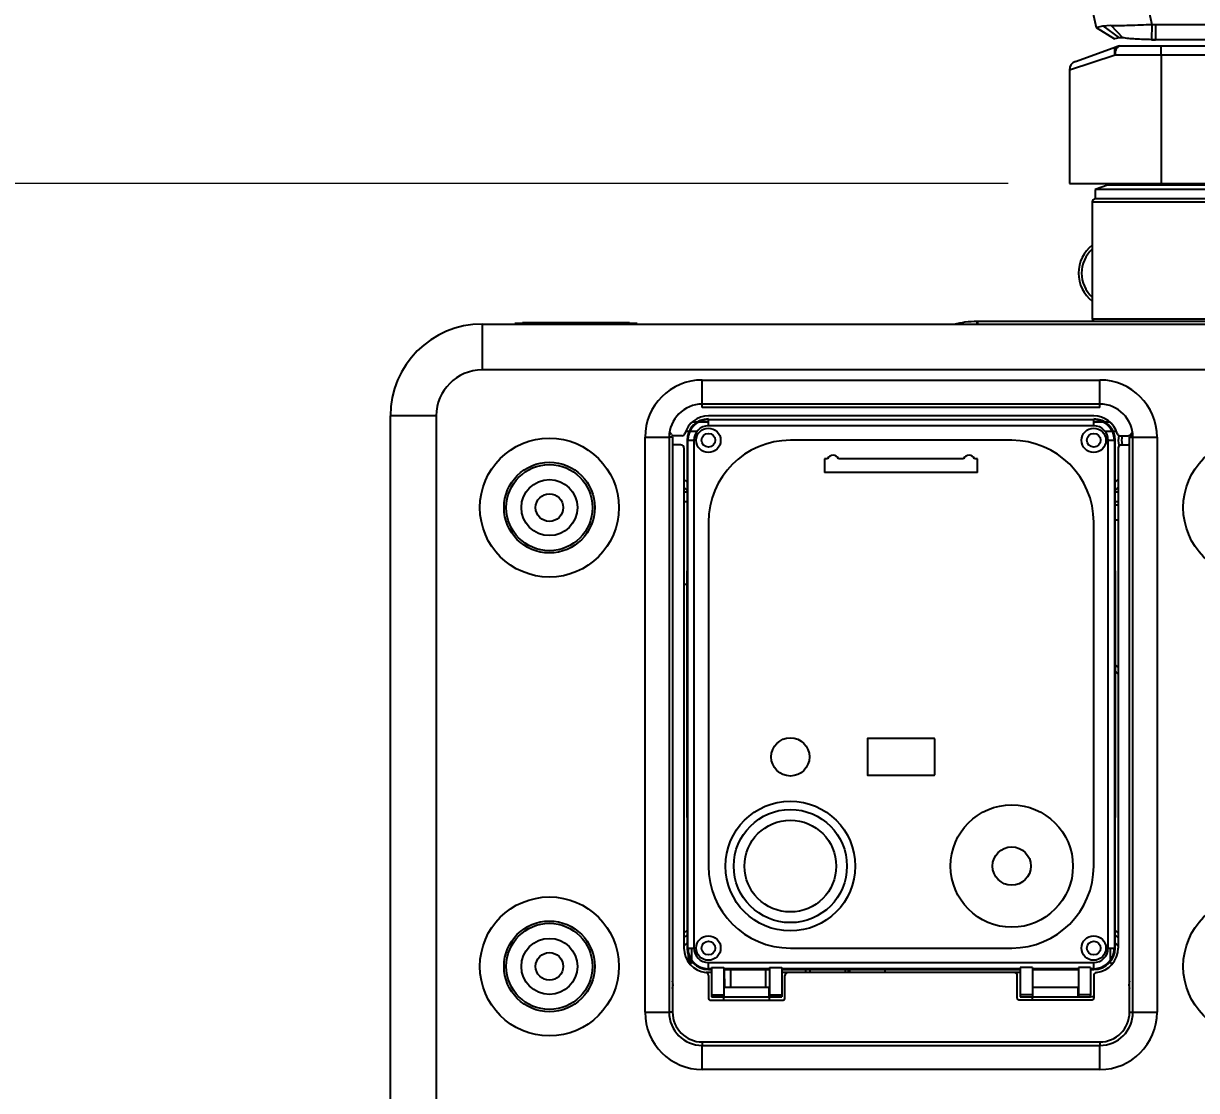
# Model space of a CAD drawing. Header units: millimetres. Extents: x 0 to 415, y 0 to 292.
# Drawn here: x 80.66 to 99.85, y 97.86 to 115.3 of the extents above; entities that cross this region are included whole.
import ezdxf

# ---------------------------------------------------------------- set-up
doc = ezdxf.new("R2010")
doc.units = ezdxf.units.MM
doc.linetypes.add('CENTERX2', pattern=[20.32, 12.7, -2.54, 2.54, -2.54])
doc.styles.add('SLDTEXTSTYLE0', font='TXT', dxfattribs={"width": 0.75})
doc.dimstyles.new('SLDDIMSTYLE0', dxfattribs={"dimtxt": 3.5, "dimasz": 3.302, "dimexe": 0, "dimexo": 0.0625, "dimgap": 0.875, "dimtad": 1, "dimlfac": 20, "dimrnd": 1e-09, "dimzin": 4, "dimdsep": 46, "dimtxsty": 'SLDTEXTSTYLE0', "dimsah": 1, "dimcen": 0.09, "dimadec": 0, "dimazin": 1, "dimtfac": 1, "dimtofl": 0, "dimtmove": 0, "dimatfit": 3, "dimfxl": 1, "dimfrac": 2, "dimtolj": 1, "dimtzin": 12, "dimarcsym": 0})

# ---------------------------------------------------------------- blocks, each defined once
blk = doc.blocks.new('_D')
at = {"color": 7, "linetype": 'Continuous', "lineweight": 0}
for p, q in [((92.516, 191.111), (58.991, 191.111)), ((59.991, 191.111), (59.991, 112.686)), ((96.766, 112.686), (58.991, 112.686))]:
    blk.add_line(p, q, dxfattribs=at)
at = {"color": 7, "linetype": 'Continuous', "lineweight": 18}
for points in [[(59.991, 191.111), (59.483, 187.809), (60.499, 187.809)], [(59.991, 112.686), (60.499, 115.988), (59.483, 115.988)]]:
    blk.add_solid(points, dxfattribs=at)
at = {"color": 7, "linetype": 'Continuous', "lineweight": 18, "insert": (55.479, 139.929), "char_height": 3.5, "attachment_point": 1, "rotation": 90, "style": 'SLDTEXTSTYLE0'}
blk.add_mtext('1568.50', dxfattribs=at)

msp = doc.modelspace()

# ---------------------------------------------------------------- linework, layer by layer
at = {"color": 7, "linetype": 'Continuous', "lineweight": 25}
for p, q in [((83.41415, 184.12437), (99.11677, 115.28713)), ((82.53669, 183.92421), (98.20476, 115.23842)), ((99.11677, 115.28713), (99.11096, 115.03726)), ((99.11677, 115.28713), (99.17413, 115.28577)), ((99.17412, 115.2857), (99.17412, 115.0357)), ((99.17412, 115.2857), (113.05621, 115.2857)), ((98.20476, 115.23842), (98.31309, 115.26313)), ((98.20476, 115.23842), (98.5041, 115.05028)), ((98.31309, 115.26312), (98.44355, 115.27217)), ((98.31309, 115.26313), (98.58135, 115.0679)), ((98.44355, 115.27216), (98.63965, 115.06836)), ((97.8645, 114.68045), (98.54094, 114.92666)), ((98.58135, 115.0679), (98.5041, 115.05028)), ((98.63949, 115.06832), (98.58135, 115.0679)), ((98.59225, 114.9357), (99.2658, 114.9357)), ((99.17412, 115.0357), (99.11096, 115.03726)), ((99.11096, 115.03726), (99.17412, 115.0357)), ((113.05621, 115.0357), (99.17412, 115.0357)), ((99.2658, 114.7857), (99.2658, 114.9357)), ((99.2658, 114.9357), (113.19452, 114.9357)), ((98.51741, 114.7857), (97.7658, 114.53949)), ((99.2658, 114.7857), (98.51741, 114.7857)), ((99.2658, 114.7857), (99.2658, 112.6857)), ((113.19452, 114.7857), (99.2658, 114.7857)), ((97.7658, 114.53949), (97.7658, 112.6857)), ((97.7658, 112.6857), (99.2658, 112.6857)), ((98.38846, 112.65765), (98.1908, 112.5857)), ((113.64313, 112.65765), (98.38846, 112.65765)), ((98.5158, 112.6857), (98.5158, 112.65765)), ((98.5158, 112.6857), (98.5158, 112.65765)), ((99.2658, 112.6857), (100.53857, 112.6857)), ((98.1908, 112.5857), (98.1908, 112.4357)), ((113.8408, 112.5857), (98.1908, 112.5857)), ((113.8408, 112.4357), (98.1908, 112.4357)), ((113.8408, 112.4357), (98.1908, 112.4357)), ((98.1408, 112.3857), (98.1408, 110.4757)), ((98.1408, 112.3857), (113.8908, 112.3857)), ((88.16422, 110.38771), (88.16422, 109.63771)), ((88.16422, 110.38771), (101.80356, 110.38771)), ((88.69729, 110.40021), (90.69729, 110.40021)), ((88.82229, 110.41271), (88.82229, 110.40021)), ((88.82229, 110.41271), (90.57229, 110.41271)), ((90.57229, 110.40021), (90.57229, 110.41271)), ((96.25769, 110.43568), (96.26612, 110.4357)), ((96.25795, 110.38771), (96.25769, 110.43568)), ((96.26612, 110.4357), (100.31619, 110.4357)), ((96.26612, 110.4357), (96.26612, 110.38771)), ((98.1408, 110.4757), (113.8908, 110.4757)), ((101.80356, 109.63771), (88.16422, 109.63771)), ((91.76422, 109.47335), (98.26422, 109.47335)), ((91.76422, 109.07943), (91.76422, 109.47335)), ((98.26422, 109.07943), (98.26422, 109.47335)), ((98.26422, 109.07943), (91.76422, 109.07943)), ((91.76422, 109.0231), (91.76422, 109.07943)), ((98.26422, 109.0231), (91.76422, 109.0231)), ((98.26422, 109.0231), (98.26422, 109.07943)), ((86.66422, 97.49044), (86.66422, 108.88771)), ((87.41422, 108.88771), (86.66422, 108.88771)), ((87.41422, 108.88771), (87.41422, 97.49044)), ((91.67727, 108.7836), (91.59505, 108.7836)), ((91.86422, 108.7836), (91.70135, 108.7836)), ((98.16422, 108.88771), (91.86422, 108.88771)), ((91.86422, 108.83771), (91.86422, 108.82547)), ((91.86422, 108.72548), (91.86422, 108.82547)), ((91.86422, 108.82547), (98.16422, 108.82547)), ((98.16422, 108.82547), (98.16422, 108.83771)), ((98.16422, 108.72548), (98.16422, 108.82547)), ((98.32708, 108.7836), (98.16422, 108.7836)), ((98.43338, 108.7836), (98.35117, 108.7836)), ((91.25973, 108.58494), (91.22879, 108.62)), ((91.49341, 108.63771), (91.54799, 108.63771)), ((91.5616, 108.63771), (91.67974, 108.63771)), ((98.16422, 108.72548), (91.86422, 108.72548)), ((98.3487, 108.63771), (98.46683, 108.63771)), ((98.48045, 108.63771), (98.53503, 108.63771)), ((98.79965, 108.62), (98.76871, 108.58494)), ((90.82858, 99.13771), (90.82858, 108.53771)), ((90.82858, 108.53771), (91.2225, 108.53771)), ((91.2225, 108.53771), (91.2225, 99.13771)), ((91.27883, 108.53771), (91.2225, 108.53771)), ((91.27883, 108.53771), (91.27883, 99.13771)), ((91.43193, 108.56271), (91.3013, 108.56271)), ((91.41422, 108.41271), (91.3013, 108.41271)), ((91.52647, 108.48771), (91.51422, 108.48771)), ((91.51422, 108.48771), (91.51422, 106.35474)), ((91.52647, 100.18771), (91.52647, 108.48771)), ((91.52647, 108.48771), (91.62645, 108.48771)), ((91.62645, 108.48771), (91.62645, 100.18771)), ((96.82422, 108.48771), (93.20422, 108.48771)), ((98.40198, 100.18771), (98.40198, 108.48771)), ((98.40198, 108.48771), (98.50197, 108.48771)), ((98.50197, 108.48771), (98.50197, 100.18771)), ((98.51422, 108.48771), (98.50197, 108.48771)), ((98.51422, 106.35474), (98.51422, 108.48771)), ((98.59651, 108.56271), (98.72713, 108.56271)), ((98.61422, 108.41271), (98.72713, 108.41271)), ((98.7496, 108.53771), (98.80593, 108.53771)), ((98.7496, 99.13771), (98.7496, 108.53771)), ((98.80593, 108.53771), (99.19986, 108.53771)), ((98.80593, 99.13771), (98.80593, 108.53771)), ((99.19986, 108.53771), (99.19986, 99.13771)), ((91.46422, 108.36271), (91.46422, 100.18771)), ((93.76422, 108.18771), (93.76422, 107.96271)), ((93.81241, 108.18771), (93.76422, 108.18771)), ((96.03741, 108.18771), (93.99102, 108.18771)), ((96.26422, 108.18771), (96.21602, 108.18771)), ((96.26422, 107.96271), (96.26422, 108.18771)), ((98.56422, 108.36271), (98.56422, 100.18771)), ((91.51422, 107.80487), (91.46422, 107.85487)), ((96.26422, 107.96271), (93.76422, 107.96271)), ((98.56422, 107.85487), (98.51422, 107.80487)), ((91.51422, 107.66926), (91.46422, 107.71926)), ((91.51422, 107.64231), (91.46422, 107.64231)), ((98.56422, 107.71926), (98.51422, 107.66926)), ((98.56422, 107.64231), (98.51422, 107.64231)), ((91.46422, 107.48771), (91.51422, 107.48771)), ((98.51422, 107.48771), (98.56422, 107.48771)), ((98.51422, 107.4357), (98.56422, 107.4357)), ((91.86422, 107.14771), (91.86422, 101.52771)), ((98.16422, 101.52771), (98.16422, 107.14771)), ((98.51422, 107.1857), (98.56422, 107.1857)), ((91.52556, 106.33771), (91.51422, 106.35474)), ((91.51422, 102.32069), (91.51422, 106.35474)), ((91.52556, 102.33771), (91.52556, 106.33771)), ((98.51422, 106.35474), (98.50287, 106.33771)), ((98.50287, 106.33771), (98.50287, 102.33771)), ((98.51422, 106.35474), (98.51422, 102.32069)), ((91.46422, 106.13771), (91.51422, 106.13771)), ((98.56422, 104.77793), (98.51422, 104.81573)), ((98.56422, 104.66572), (98.51422, 104.71928)), ((94.46422, 103.60771), (94.46422, 103.01771)), ((95.55922, 103.61271), (94.46922, 103.61271)), ((95.56422, 103.01771), (95.56422, 103.60771)), ((94.46922, 103.01271), (95.55922, 103.01271)), ((91.51422, 102.32069), (91.52556, 102.33771)), ((91.51422, 102.32069), (91.51422, 100.18771)), ((98.50287, 102.33771), (98.51422, 102.32069)), ((98.51422, 100.18771), (98.51422, 102.32069)), ((91.46422, 100.43269), (91.51422, 100.48269)), ((91.46422, 100.35617), (91.51422, 100.40617)), ((98.51422, 100.48269), (98.56422, 100.43269)), ((98.51422, 100.40617), (98.56422, 100.35617)), ((91.46422, 100.22056), (91.51422, 100.27056)), ((91.51422, 100.18771), (91.52647, 100.18771)), ((91.52647, 100.18771), (91.62645, 100.18771)), ((91.53685, 100.1046), (91.53685, 100.18771)), ((91.58922, 100.18771), (91.58922, 99.99163)), ((93.20422, 100.18771), (96.82422, 100.18771)), ((98.40198, 100.18771), (98.50197, 100.18771)), ((98.43922, 99.99163), (98.43922, 100.18771)), ((98.50197, 100.18771), (98.51422, 100.18771)), ((98.51422, 100.27056), (98.56422, 100.22056)), ((91.53685, 99.99008), (91.53685, 100.06389)), ((91.53685, 99.99008), (91.58922, 99.93771)), ((91.58922, 99.93771), (91.55197, 99.93771)), ((91.58922, 99.97121), (91.58922, 99.93771)), ((91.86422, 99.94995), (98.16422, 99.94995)), ((91.86422, 99.84996), (91.86422, 99.94995)), ((98.16422, 99.84996), (98.16422, 99.94995)), ((98.43922, 99.93771), (98.43922, 99.97121)), ((98.47647, 99.93771), (98.43922, 99.93771)), ((91.91422, 99.78771), (91.83068, 99.78771)), ((91.91422, 99.84996), (91.86422, 99.84996)), ((91.86422, 99.84996), (91.86422, 99.83771)), ((91.86422, 99.83771), (91.91422, 99.83771)), ((91.86422, 99.83771), (91.86422, 99.82899)), ((91.90985, 99.82899), (91.86422, 99.82899)), ((91.91422, 99.83335), (91.90985, 99.82899)), ((91.91422, 99.86769), (92.11422, 99.86769)), ((91.91422, 99.86769), (91.91422, 99.42315)), ((92.11422, 99.86769), (92.11422, 99.42315)), ((92.86422, 99.84996), (92.11422, 99.84996)), ((92.11422, 99.83771), (92.86422, 99.83771)), ((92.86422, 99.83248), (92.11422, 99.83248)), ((92.1234, 99.83248), (92.12588, 99.54868)), ((92.2234, 99.83248), (92.22588, 99.54868)), ((92.80256, 99.54868), (92.80503, 99.83248)), ((92.86422, 99.86769), (93.06422, 99.86769)), ((92.86422, 99.86769), (92.86422, 99.42315)), ((93.06422, 99.86769), (93.06422, 99.42315)), ((96.96422, 99.84996), (93.06422, 99.84996)), ((93.06422, 99.83771), (96.96422, 99.83771)), ((93.06422, 99.83335), (93.06858, 99.82899)), ((93.16422, 99.78771), (93.06422, 99.78771)), ((96.95985, 99.82899), (93.06858, 99.82899)), ((96.86422, 99.78771), (93.16422, 99.78771)), ((93.45464, 99.78771), (93.455, 99.82899)), ((93.52343, 99.82899), (93.52379, 99.78771)), ((94.10464, 99.78771), (94.105, 99.82899)), ((94.15464, 99.78771), (94.155, 99.82899)), ((94.17343, 99.82899), (94.17379, 99.78771)), ((94.75464, 99.78771), (94.755, 99.82899)), ((96.96422, 99.78771), (96.86422, 99.78771)), ((96.96422, 99.83335), (96.95985, 99.82899)), ((97.16422, 99.86769), (96.96422, 99.86769)), ((96.96422, 99.86769), (96.96422, 99.42315)), ((97.16422, 99.86769), (97.16422, 99.42315)), ((97.91422, 99.84996), (97.16422, 99.84996)), ((97.16422, 99.83771), (97.91422, 99.83771)), ((97.91422, 99.83248), (97.16422, 99.83248)), ((98.11422, 99.86769), (97.91422, 99.86769)), ((97.91422, 99.86769), (97.91422, 99.42315)), ((98.11422, 99.86769), (98.11422, 99.42315)), ((98.16422, 99.84996), (98.11422, 99.84996)), ((98.11422, 99.83771), (98.16422, 99.83771)), ((98.11422, 99.83335), (98.11858, 99.82899)), ((98.16422, 99.82899), (98.11858, 99.82899)), ((98.16422, 99.83771), (98.16422, 99.84996)), ((98.16422, 99.82899), (98.16422, 99.83771)), ((91.86422, 99.7405), (91.86422, 99.36271)), ((93.11422, 99.36271), (93.11422, 99.73771)), ((96.91422, 99.36271), (96.91422, 99.73771)), ((98.16422, 99.7405), (98.16422, 99.36271)), ((91.91422, 99.42315), (92.11422, 99.42315)), ((91.91422, 99.42315), (91.91422, 99.38768)), ((91.91422, 99.38771), (93.06422, 99.38771)), ((92.11172, 99.3902), (92.11172, 99.42315)), ((92.11172, 99.3902), (92.85672, 99.3902)), ((92.11422, 99.54868), (92.85672, 99.54868)), ((92.11422, 99.42315), (92.11422, 99.38768)), ((92.11422, 99.33771), (92.11422, 99.38768)), ((92.85672, 99.3902), (92.85672, 99.54868)), ((92.85672, 99.4852), (92.86422, 99.4852)), ((92.86422, 99.4352), (92.85672, 99.4352)), ((92.86422, 99.42315), (93.06422, 99.42315)), ((92.86422, 99.42315), (92.86422, 99.38768)), ((92.86422, 99.33771), (92.86422, 99.38768)), ((93.06422, 99.42315), (93.06422, 99.38768)), ((97.16422, 99.42315), (96.96422, 99.42315)), ((96.96422, 99.42315), (96.96422, 99.38768)), ((96.96422, 99.38771), (98.11422, 99.38771)), ((97.16672, 99.4352), (97.16422, 99.4352)), ((97.16422, 99.42315), (97.16422, 99.38768)), ((97.16422, 99.33771), (97.16422, 99.38768)), ((97.16672, 99.54868), (97.91172, 99.54868)), ((97.16672, 99.3902), (97.16672, 99.54868)), ((97.16672, 99.3902), (97.91172, 99.3902)), ((97.91172, 99.3902), (97.91172, 99.54868)), ((97.91422, 99.4352), (97.91172, 99.4352)), ((98.11422, 99.42315), (97.91422, 99.42315)), ((97.91422, 99.42315), (97.91422, 99.38768)), ((98.11422, 99.38771), (98.11422, 99.42315)), ((98.16422, 99.38771), (98.11422, 99.38771)), ((91.88922, 99.33771), (93.08922, 99.33771)), ((98.13922, 99.33771), (96.93922, 99.33771)), ((90.82858, 99.13771), (91.2225, 99.13771)), ((91.27883, 99.13771), (91.2225, 99.13771)), ((98.7496, 99.13771), (98.80593, 99.13771)), ((98.80593, 99.13771), (99.19986, 99.13771)), ((91.76422, 98.65233), (91.76422, 98.596)), ((91.76422, 98.65233), (98.26422, 98.65233)), ((91.76422, 98.20207), (91.76422, 98.596)), ((91.76422, 98.596), (98.26422, 98.596)), ((98.26422, 98.65233), (98.26422, 98.596)), ((98.26422, 98.20207), (98.26422, 98.596)), ((98.26422, 98.20207), (91.76422, 98.20207))]:
    msp.add_line(p, q, dxfattribs=at)
at = {"color": 7, "linetype": 'CENTERX2', "lineweight": 18}
msp.add_line((97.7658, 112.6857), (115.7658, 112.6857), dxfattribs=at)
at = {"color": 7, "linetype": 'Continuous', "lineweight": 25, "flags": 128}
for points in [[(98.51741, 114.7857), (98.51174, 114.8106), (98.50854, 114.83473), (98.50789, 114.85737), (98.50981, 114.87782), (98.51425, 114.89546), (98.52106, 114.90975), (98.53006, 114.92026), (98.54094, 114.92666)], [(98.51741, 114.7857), (98.51885, 114.81497), (98.52311, 114.8431), (98.53002, 114.86904), (98.53933, 114.89177), (98.55067, 114.91042), (98.56361, 114.92428), (98.57765, 114.93282), (98.59225, 114.9357)], [(98.7675, 108.53771), (98.77998, 108.56521), (98.80284, 108.59551)], [(91.28922, 99.58771), (91.27974, 99.64454), (91.27883, 99.64711)], [(91.27883, 99.52832), (91.27974, 99.53089), (91.28922, 99.58771)]]:
    msp.add_lwpolyline(points, dxfattribs=at)
at = {"color": 7, "linetype": 'Continuous', "lineweight": 25}
for centre, radius in [((91.86422, 108.48771), 0.2), ((91.86422, 108.48771), 0.1125), ((98.16422, 108.48771), 0.2), ((98.16422, 108.48771), 0.1125), ((89.26422, 107.38771), 1.13564), ((100.76422, 107.38771), 1.13564), ((89.26422, 107.38771), 0.74172), ((89.26422, 107.38771), 0.70418), ((89.26422, 107.38771), 0.45798), ((89.26422, 107.38771), 0.225), ((93.20422, 103.31271), 0.3125), ((93.20422, 101.52771), 1.06031), ((93.20422, 101.52771), 0.925), ((96.82422, 101.52771), 1), ((93.20422, 101.52771), 0.75), ((96.82422, 101.52771), 0.31313), ((89.26422, 99.88771), 1.13564), ((100.76422, 99.88771), 1.13564), ((89.26422, 99.88771), 0.74172), ((89.26422, 99.88771), 0.70418), ((89.26422, 99.88771), 0.45798), ((91.86422, 100.18771), 0.2), ((98.16422, 100.18771), 0.2), ((91.86422, 100.18771), 0.1125), ((98.16422, 100.18771), 0.1125), ((89.26422, 99.88771), 0.225)]:
    msp.add_circle(centre, radius, dxfattribs=at)
for centre, radius, start, end in [((98.59225, 114.7857), 0.15, 90, 110), ((97.9158, 114.53949), 0.15, 110, 180), ((98.1908, 112.3857), 0.05, 90, 180), ((98.4908, 111.2207), 0.575, 127.49525, 232.50475), ((98.4908, 111.2207), 0.525, 131.810315, 228.189685), ((88.16422, 108.88771), 1.5, 90, 180), ((98.1808, 110.4757), 0.04, 180, 270), ((88.16422, 108.88771), 0.75, 90, 180), ((91.76422, 108.53771), 0.93564, 90, 180), ((98.26422, 108.53771), 0.93564, 0, 90), ((91.76422, 108.53771), 0.54172, 90, 180), ((98.26422, 108.53771), 0.54172, 0, 90), ((91.86422, 108.48771), 0.4, 90, 163.87238), ((91.86422, 108.48771), 0.35, 90, 180), ((91.86422, 108.48771), 0.33775, 90, 180), ((98.16422, 108.48771), 0.4, 16.12762, 90), ((98.16422, 108.48771), 0.35, 0, 90), ((98.16422, 108.48771), 0.33775, 0, 90), ((91.3013, 108.61271), 0.05, 213.748989, 270), ((91.43193, 108.61271), 0.05, 270, 343.87238), ((91.86422, 108.48771), 0.23777, 90, 180), ((98.16422, 108.48771), 0.23777, 0, 90), ((98.59651, 108.61271), 0.05, 196.12762, 270), ((98.91422, 108.48771), 0.34825, 166.76041, 195.076087), ((98.72713, 108.61271), 0.05, 270, 326.251011), ((91.3013, 108.36271), 0.05, 90, 116.705621), ((91.41422, 108.36271), 0.05, 0, 90), ((93.20422, 107.14771), 1.34, 90, 180), ((96.82422, 107.14771), 1.34, 0, 90), ((98.61422, 108.36271), 0.05, 90, 180), ((98.91422, 108.48771), 0.29414, 165.227758, 194.772242), ((98.72713, 108.36271), 0.05, 63.294379, 90), ((93.90172, 108.14271), 0.1, 26.743684, 153.256316), ((96.12672, 108.14271), 0.1, 26.743684, 153.256316), ((94.46922, 103.60771), 0.005, 90, 180), ((95.55922, 103.60771), 0.005, 0, 90), ((94.46922, 103.01771), 0.005, 180, 270), ((95.55922, 103.01771), 0.005, 270, 0), ((93.20422, 101.52771), 1.34, 180, 270), ((96.82422, 101.52771), 1.34, 270, 0), ((91.86422, 100.18771), 0.4, 180, 263.62063), ((91.86422, 100.18771), 0.35, 180, 270), ((91.86422, 100.18771), 0.33775, 180, 270), ((91.86422, 100.18771), 0.23777, 180, 270), ((98.16422, 100.18771), 0.23777, 270, 0), ((98.16422, 100.18771), 0.33775, 270, 0), ((98.16422, 100.18771), 0.35, 270, 0), ((98.16422, 100.18771), 0.4, 276.37937, 0), ((91.81422, 99.7405), 0.05, 0, 83.62063), ((93.16422, 99.73771), 0.05, 90, 180), ((96.86422, 99.73771), 0.05, 0, 90), ((98.21422, 99.7405), 0.05, 96.37937, 180), ((98.91422, 99.58771), 0.175, 160.159834, 199.840166), ((91.88922, 99.36271), 0.025, 180, 270), ((93.08922, 99.36271), 0.025, 270, 0), ((96.93922, 99.36271), 0.025, 180, 270), ((98.13922, 99.36271), 0.025, 270, 0), ((91.76422, 99.13771), 0.93564, 180, 270), ((91.76422, 99.13771), 0.54172, 180, 270), ((91.76422, 99.13771), 0.48539, 180, 270), ((98.26422, 99.13771), 0.93564, 270, 0), ((98.26422, 99.13771), 0.54172, 270, 0), ((98.26422, 99.13771), 0.48539, 270, 0)]:
    msp.add_arc(centre, radius, start, end, dxfattribs=at)
msp.add_open_spline([(98.44355, 115.27216), (98.48961, 115.27112), (98.58171, 115.26903), (98.74874, 115.27248), (98.92871, 115.27888), (99.05408, 115.28438), (99.11677, 115.28713)], degree=3, dxfattribs=at)
for points, knots in [([(99.11096, 115.03726), (99.06562, 115.03847), (98.97496, 115.04089), (98.84789, 115.04656), (98.73223, 115.05482), (98.67051, 115.06385), (98.63965, 115.06836)], [0, 0, 0, 0, 0.25000858, 0.4999924, 0.74997785, 1, 1, 1, 1]), ([(95.885, 110.38771), (95.94362, 110.40103), (96.07086, 110.42993), (96.19223, 110.43367), (96.25769, 110.43568)], [0, 0, 0, 0, 0.46068014, 1, 1, 1, 1])]:
    msp.add_open_spline(points, degree=3, knots=knots, dxfattribs=at)

# ---------------------------------------------------------------- dimensions: what is measured, and where the dimension line sits
at = {"color": 7, "linetype": 'Continuous', "lineweight": 18}
dim = msp.add_linear_dim(base=(59.99118, 112.6857), p1=(93.5158, 191.1107), p2=(97.7658, 112.6857), angle=90, dimstyle='SLDDIMSTYLE0', dxfattribs=at)
dim.commit()
dim.dimension.update_dxf_attribs({"geometry": '_D', "text_midpoint": (59.99118, 148.33409), "dimtype": 160})

doc.saveas('drawing.dxf')
